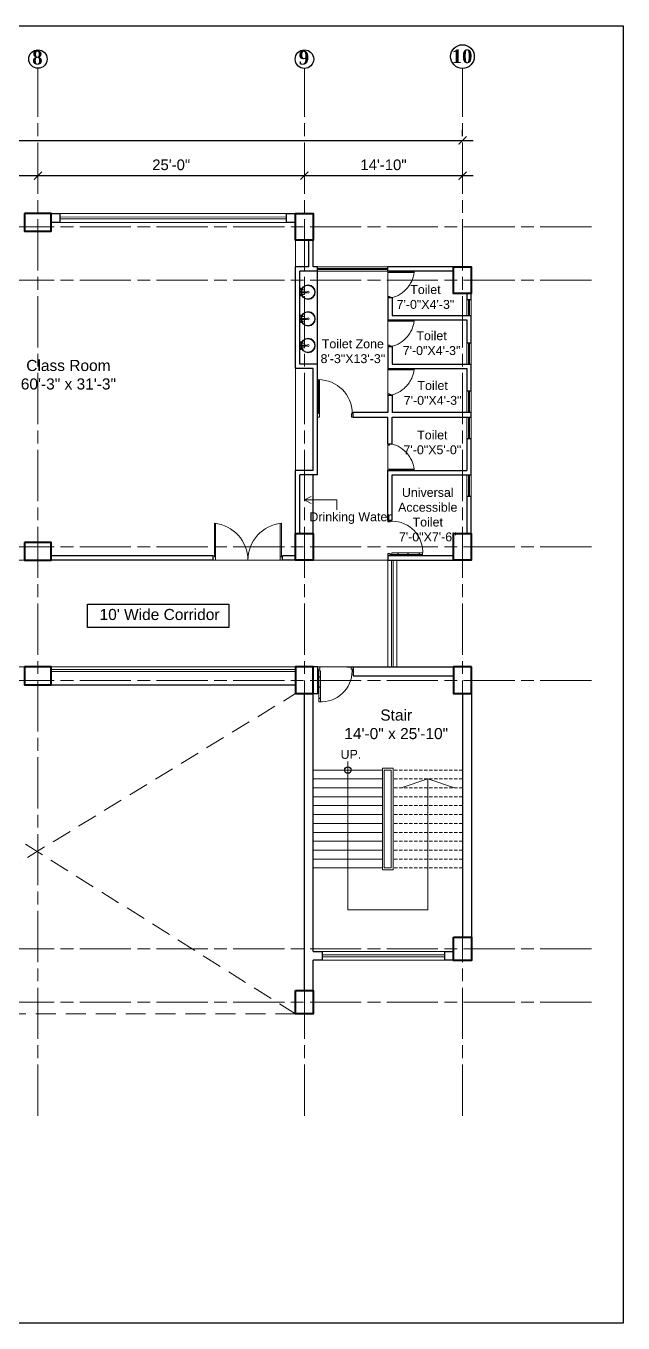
# Model space of a CAD drawing. Header units: inches. Extents: x -12 to 20935469, y -1604 to 24729220.
# Drawn here: x 20873871 to 20874543, y 24707850 to 24709308 of the extents above; entities that cross this region are included whole.
import ezdxf

# ---------------------------------------------------------------- set-up
doc = ezdxf.new("R2010")
doc.units = ezdxf.units.IN
doc.header["$LTSCALE"] = 0.03
doc.header["$MEASUREMENT"] = 0
doc.header["$PDMODE"] = 32
doc.header["$PDSIZE"] = 15
doc.linetypes.add('ACAD_ISO08W100', pattern=[36, 24, -3, 6, -3])
doc.linetypes.add('DASHED2', pattern=[0.375, 0.25, -0.125])
for name, color, linetype, lineweight in [('column', 1, 'Continuous', 40), ('Dim Line', 252, 'Continuous', 13), ('Door', 7, 'Continuous', 18), ('Dot', 253, 'Continuous', 0), ('Gas', 21, 'Continuous', 5), ('Glass Line', 252, 'Continuous', 9), ('Grid Line', 252, 'Continuous', 18), ('Hatch', 253, 'Continuous', 15), ('Main Wall', 7, 'Continuous', 30), ('RAIL', 23, 'Continuous', 13), ('STAIR', 46, 'Continuous', 15), ('TOILET FIXTURE', 142, 'Continuous', 5), ('wind.', 150, 'Continuous', 20)]:
    doc.layers.add(name, color=color, linetype=linetype, lineweight=lineweight)
doc.layers.add('TEXT', color=7, linetype='Continuous')
doc.styles.add('2', font='swisscl.ttf')
doc.styles.add('RomanS', font='arial.ttf', dxfattribs={"height": 12})
doc.styles.get("Standard").update_dxf_attribs({"font": 'timesbd.ttf'})
doc.dimstyles.new('Aec_Arch_I', dxfattribs={"dimscale": 96, "dimtxt": 12, "dimasz": 0.09375, "dimexe": 0.125, "dimexo": 0.125, "dimgap": 0.0625, "dimtad": 1, "dimdec": 0, "dimzin": 3, "dimdsep": 46, "dimlunit": 4, "dimtxsty": 'RomanS', "dimblk1": 'ARCHTICK', "dimblk2": 'ARCHTICK', "dimsah": 1, "dimcen": 0.09375, "dimdle": 0.125, "dimadec": 0, "dimazin": 0, "dimtfac": 0.75, "dimtdec": 0, "dimtmove": 2, "dimatfit": 3, "dimldrblk": 'ARCHTICK', "dimfxl": 1, "dimfrac": 1, "dimtolj": 1, "dimtzin": 0, "dimarcsym": 0})

# ---------------------------------------------------------------- blocks, each defined once
blk = doc.blocks.new('_ArchTick')
at = {"color": 0, "linetype": 'ByBlock', "lineweight": 35, "const_width": 0.15}
blk.add_lwpolyline([(-0.5, -0.5), (0.5, 0.5)], dxfattribs=at)
blk = doc.blocks.new('*D23')
at = {"layer": 'Defpoints', "color": 0, "transparency": 16777216}
for p in [(20832166.8, 24724578.2), (20832473.8, 24724578.2), (20832473.8, 24724578.2)]:
    blk.add_point(p, dxfattribs=at)
at = {"layer": 'Dim Line', "color": 0, "lineweight": -2, "transparency": 16777216}
for p, q in [((20832154.8, 24724578.2), (20832485.8, 24724578.2)), ((20832166.8, 24724566.2), (20832166.8, 24724566.2)), ((20832473.8, 24724566.2), (20832473.8, 24724566.2))]:
    blk.add_line(p, q, dxfattribs=at)
at = {"layer": 'Dim Line', "color": 0, "lineweight": -2, "transparency": 16777216, "xscale": 9, "yscale": 9, "zscale": 9, "rotation": 180}
blk.add_blockref('_ArchTick', (20832166.8, 24724578.2), dxfattribs=at)
at = {"layer": 'Dim Line', "color": 0, "lineweight": -2, "transparency": 16777216, "xscale": 9, "yscale": 9, "zscale": 9}
blk.add_blockref('_ArchTick', (20832473.8, 24724578.2), dxfattribs=at)
at = {"layer": 'Dim Line', "color": 0, "transparency": 16777216, "insert": (20832320.3, 24724590.3), "char_height": 12, "attachment_point": 5, "style": 'RomanS'}
blk.add_mtext('\\A1;25\'-7"', dxfattribs=at)
blk = doc.blocks.new('*D10')
at = {"layer": 'Defpoints', "color": 0, "transparency": 16777216}
for p in [(20832473.8, 24724578.2), (20832773.8, 24724578.2), (20832773.8, 24724578.2)]:
    blk.add_point(p, dxfattribs=at)
at = {"layer": 'Dim Line', "color": 0, "lineweight": -2, "transparency": 16777216}
blk.add_line((20832461.8, 24724578.2), (20832785.8, 24724578.2), dxfattribs=at)
at = {"layer": 'Dim Line', "color": 0, "lineweight": -2, "transparency": 16777216, "xscale": 9, "yscale": 9, "zscale": 9, "rotation": 180}
blk.add_blockref('_ArchTick', (20832473.8, 24724578.2), dxfattribs=at)
at = {"layer": 'Dim Line', "color": 0, "lineweight": -2, "transparency": 16777216, "xscale": 9, "yscale": 9, "zscale": 9}
blk.add_blockref('_ArchTick', (20832773.8, 24724578.2), dxfattribs=at)
at = {"layer": 'Dim Line', "color": 0, "transparency": 16777216, "insert": (20832623.8, 24724590.3), "char_height": 12, "attachment_point": 5, "style": 'RomanS'}
blk.add_mtext('\\A1;25\'-0"', dxfattribs=at)
blk = doc.blocks.new('*D11')
at = {"layer": 'Defpoints', "color": 0, "transparency": 16777216}
for p in [(20832773.8, 24724578.2), (20832951.8, 24724578.2), (20832951.8, 24724578.2)]:
    blk.add_point(p, dxfattribs=at)
at = {"layer": 'Dim Line', "color": 0, "lineweight": -2, "transparency": 16777216}
for p, q in [((20832761.8, 24724578.2), (20832963.8, 24724578.2)), ((20832951.8, 24724566.2), (20832951.8, 24724566.2))]:
    blk.add_line(p, q, dxfattribs=at)
at = {"layer": 'Dim Line', "color": 0, "lineweight": -2, "transparency": 16777216, "xscale": 9, "yscale": 9, "zscale": 9, "rotation": 180}
blk.add_blockref('_ArchTick', (20832773.8, 24724578.2), dxfattribs=at)
at = {"layer": 'Dim Line', "color": 0, "lineweight": -2, "transparency": 16777216, "xscale": 9, "yscale": 9, "zscale": 9}
blk.add_blockref('_ArchTick', (20832951.8, 24724578.2), dxfattribs=at)
at = {"layer": 'Dim Line', "color": 0, "transparency": 16777216, "insert": (20832862.8, 24724590.3), "char_height": 12, "attachment_point": 5, "style": 'RomanS'}
blk.add_mtext('\\A1;14\'-10"', dxfattribs=at)
blk = doc.blocks.new('*D13')
at = {"layer": 'Defpoints', "color": 0, "transparency": 16777216}
for p in [(20830948.3, 24724610.7), (20832951.8, 24724617.8), (20832951.8, 24724610.7)]:
    blk.add_point(p, dxfattribs=at)
at = {"layer": 'Dim Line', "color": 0, "lineweight": -2, "transparency": 16777216}
for p, q in [((20830948.3, 24724622.7), (20830948.3, 24724629.8)), ((20832951.8, 24724622.7), (20832951.8, 24724629.8)), ((20830936.3, 24724617.8), (20832963.8, 24724617.8))]:
    blk.add_line(p, q, dxfattribs=at)
at = {"layer": 'Dim Line', "color": 0, "lineweight": -2, "transparency": 16777216, "xscale": 9, "yscale": 9, "zscale": 9, "rotation": 180}
blk.add_blockref('_ArchTick', (20830948.3, 24724617.8), dxfattribs=at)
at = {"layer": 'Dim Line', "color": 0, "lineweight": -2, "transparency": 16777216, "xscale": 9, "yscale": 9, "zscale": 9}
blk.add_blockref('_ArchTick', (20832951.8, 24724617.8), dxfattribs=at)
at = {"layer": 'Dim Line', "color": 0, "transparency": 16777216, "insert": (20831950, 24724629.9), "char_height": 12, "attachment_point": 5, "style": 'RomanS'}
blk.add_mtext('\\A1;166\'-11"', dxfattribs=at)
blk = doc.blocks.new('Door_45')
at = {"layer": 'Door'}
for p, q in [((1.5, 5), (1.5, 44)), ((1.5, 40), (2.2, 40)), ((2.2, 40), (2.2, 39.5)), ((2.2, 39.5), (2.7, 39.5)), ((2.7, 39.5), (2.7, 40)), ((2.7, 40), (3.5, 40)), ((3.5, 44), (3.5, 5)), ((1.5, 25.8), (2.2, 25.8)), ((2.2, 25.8), (2.2, 25.3)), ((2.2, 25.3), (2.7, 25.3)), ((2.7, 25.8), (3.5, 25.8)), ((2.7, 25.3), (2.7, 25.8)), ((0, 0), (0, 5)), ((0, 5), (1.5, 5)), ((1.5, 12.6), (2.2, 12.6)), ((3.5, 5), (1.5, 5)), ((1.5, 5), (1.5, 3)), ((1.5, 3), (2.5, 3)), ((2.2, 12.6), (2.2, 13.1)), ((2.2, 13.1), (2.7, 13.1)), ((2.5, 3), (2.5, 0)), ((2.7, 13.1), (2.7, 12.6)), ((2.7, 12.6), (3.5, 12.6)), ((42.5, 3), (42.5, 0)), ((43.5, 3), (42.5, 3)), ((45, 5), (43.5, 5)), ((43.5, 5), (43.5, 3)), ((45, 0), (45, 5)), ((2.5, 0), (0, 0)), ((42.5, 0), (45, 0))]:
    blk.add_line(p, q, dxfattribs=at)
blk.add_arc((4.7, 5.3), 38.8, 359.6233, 94.6685, dxfattribs=at)
blk = doc.blocks.new('sssss-flat-876')
at = {"layer": 'Door', "linetype": 'Continuous', "ltscale": 3}
blk.add_line((3666.5, 84027.2), (3666.5, 84055.7), dxfattribs=at)
at = {"layer": 'Door', "linetype": 'Continuous', "ltscale": 3, "extrusion": (-7.21527e-09, -3.35624e-18, 1), "elevation": 0}
for points in [[(3666.5, 84057.2), (3666.5, 84055.7), (3668.4, 84055.7), (3668.4, 84056.5), (3670.2, 84056.5), (3670.2, 84057.2)], [(3668.4, 84055.7), (3696.2, 84055.7), (3696.2, 84056.5), (3668.4, 84056.5)]]:
    blk.add_lwpolyline(points, close=True, dxfattribs=at)
at = {"layer": 'Door', "linetype": 'Continuous', "ltscale": 3, "flags": 128}
blk.add_lwpolyline([(3670.2, 84027.2, 0.04096), (3675.5, 84028.9, 0.082496), (3684.9, 84034.8, 0.052187), (3689.7, 84040, 0.043988), (3692.9, 84045, 0.036571), (3694.8, 84049.6, 0.034751), (3695.9, 84054.2, 0.011435), (3696.2, 84055.7)], format="xyb", dxfattribs=at)
at = {"layer": 'Door', "linetype": 'Continuous', "ltscale": 3}
blk.add_lwpolyline([(3666.5, 84027.2), (3666.5, 84028.7), (3668.4, 84028.7), (3668.4, 84027.9), (3670.2, 84027.9), (3670.2, 84027.2)], close=True, dxfattribs=at)
blk = doc.blocks.new('7-flat-72')
at = {"layer": 'Glass Line', "color": 8, "ltscale": 20}
for p, q in [((-64478.7, 376960.5), (-64480.3, 376960.5)), ((-64480.3, 376959.5), (-64480.3, 376960.5)), ((-64480.3, 376959.5), (-64480.3, 376960.5)), ((-64478.7, 376959.5), (-64480.3, 376959.5)), ((-64480.3, 376959.1), (-64480.3, 376959.4)), ((-64478.7, 376959.4), (-64480.3, 376959.4)), ((-64478.7, 376959.1), (-64480.3, 376959.1)), ((-64480.2, 376959.4), (-64480.2, 376959.5)), ((-64480.1, 376959.5), (-64480.1, 376960.5)), ((-64479.9, 376959.5), (-64479.9, 376960.5)), ((-64479.5, 376959.5), (-64479.5, 376960.5)), ((-64479.1, 376959.5), (-64479.1, 376960.5)), ((-64478.9, 376959.5), (-64478.9, 376960.5)), ((-64478.9, 376959.4), (-64478.9, 376959.5)), ((-64478.8, 376959.5), (-64478.8, 376960.5)), ((-64478.7, 376959.5), (-64478.7, 376960.5)), ((-64478.7, 376959.1), (-64478.7, 376959.4)), ((-64475.1, 376959.4), (-64476.9, 376959.4)), ((-64476.9, 376959.1), (-64476.9, 376959.4)), ((-64475.1, 376959.1), (-64476.9, 376959.1)), ((-64476.6, 376959.4), (-64476.6, 376966.6)), ((-64475.5, 376966.6), (-64476.6, 376966.6)), ((-64475.5, 376959.4), (-64475.5, 376966.6)), ((-64475.1, 376959.1), (-64475.1, 376959.4)), ((-64473.3, 376960.5), (-64471.7, 376960.5)), ((-64473.3, 376959.5), (-64473.3, 376960.5)), ((-64473.3, 376959.5), (-64473.3, 376960.5)), ((-64473.3, 376959.5), (-64471.7, 376959.5)), ((-64473.3, 376959.1), (-64473.3, 376959.4)), ((-64473.3, 376959.4), (-64471.7, 376959.4)), ((-64473.3, 376959.1), (-64471.7, 376959.1)), ((-64473.1, 376959.5), (-64473.1, 376960.5)), ((-64473.1, 376959.4), (-64473.1, 376959.5)), ((-64472.9, 376959.5), (-64472.9, 376960.5)), ((-64472.5, 376959.5), (-64472.5, 376960.5)), ((-64472.1, 376959.5), (-64472.1, 376960.5)), ((-64471.9, 376959.5), (-64471.9, 376960.5)), ((-64471.9, 376959.4), (-64471.9, 376959.5)), ((-64471.8, 376959.5), (-64471.8, 376960.5)), ((-64471.7, 376959.5), (-64471.7, 376960.5)), ((-64471.7, 376959.1), (-64471.7, 376959.4))]:
    blk.add_line(p, q, dxfattribs=at)
blk.add_circle((-64476, 376968.4, 0), 1.08, dxfattribs=at)
for radius, start, end in [(8.1, 273.8334, 266.1883), (7.55, 274.115, 265.9068)]:
    blk.add_arc((-64476, 376968.4, 0), radius, start, end, dxfattribs=at)
blk = doc.blocks.new('SFSFSFS-flat-72')
at = {"layer": 'TOILET FIXTURE', "ltscale": 0.2}
blk.add_lwpolyline([(-3918.5, -3608.1), (-3918.5, -3602.7), (-3923.9, -3602.7), (-3923.9, -3608.1)], close=True, dxfattribs=at)
at = {"layer": 'TOILET FIXTURE', "ltscale": 20}
blk.add_blockref('7-flat-72', (60554.8, -380567.2), dxfattribs=at)
blk = doc.blocks.new('$D40')
at = {"layer": 'Door'}
for p, q in [((1, 4), (1, 42)), ((2, 0), (2, 42)), ((1, 5), (0, 5)), ((2, 0), (0, 0)), ((2, 4), (1, 4)), ((39, 4), (38, 4)), ((38, 4), (38, 0)), ((40, 0), (38, 0)), ((40, 5), (39, 5)), ((39, 5), (39, 4))]:
    blk.add_line(p, q, dxfattribs=at)
blk.add_arc((1, 4), 38, 0, 90, dxfattribs=at)
blk = doc.blocks.new('fff')
at = {"layer": 'Grid Line', "color": 252, "linetype": 'ACAD_ISO08W100', "lineweight": 9, "ltscale": 80, "true_color": 0x939598}
for p, q in [((20832473.8, 24723521.1), (20832473.8, 24724698.8)), ((20832773.8, 24723521.1), (20832773.8, 24724698.8)), ((20832951.8, 24723521.1), (20832951.8, 24724698.8)), ((20833096.9, 24724520.6), (20830726.1, 24724520.6)), ((20833096.9, 24724460.6), (20830726.1, 24724460.6)), ((20833096.9, 24724160.7), (20830726.1, 24724160.7)), ((20833096.9, 24724010.7), (20830726.1, 24724010.7)), ((20833096.9, 24723708.7), (20830726.1, 24723708.7)), ((20833096.9, 24723648.8), (20830726.1, 24723648.8))]:
    blk.add_line(p, q, dxfattribs=at)
at = {"layer": 'Dim Line'}
for base, p1, p2, picture, middle in [((20832951.7523, 24724617.8128), (20830948.3088, 24724610.7482), (20832951.7523, 24724610.7482), '*D13', (20831950.0306, 24724629.9397)), ((20832473.8, 24724578.2), (20832166.8, 24724578.2), (20832473.8, 24724578.2), '*D23', (20832320.3, 24724590.3)), ((20832773.8, 24724578.2), (20832473.8, 24724578.2), (20832773.8, 24724578.2), '*D10', (20832623.8, 24724590.3)), ((20832951.8, 24724578.2), (20832773.8, 24724578.2), (20832951.8, 24724578.2), '*D11', (20832862.8, 24724590.3))]:
    dim = blk.add_linear_dim(base=base, p1=p1, p2=p2, dimstyle='Aec_Arch_I', dxfattribs=at)
    dim.commit()
    dim.dimension.update_dxf_attribs({"geometry": picture, "text_midpoint": middle})

msp = doc.modelspace()

# ---------------------------------------------------------------- linework, layer by layer
for p, q in [((20874372.6, 24709037.4), (20874372.6, 24709037.4)), ((20874199.6, 24708928.1), (20874199.6, 24709032.4)), ((20874194.6, 24708737.5), (20874194.6, 24708803.5)), ((20874283.6, 24708712.7), (20874278.6, 24708712.7)), ((20874232.5, 24708587.5), (20874334.7, 24708587.5)), ((20873899.8, 24708567.5), (20874174.8, 24708567.5))]:
    msp.add_line(p, q)
msp.add_lwpolyline([(20874099.7, 24708632), (20873940.7, 24708632), (20873940.7, 24708658.1), (20874099.7, 24708658.1)], close=True)
msp.add_circle((20874233.7, 24708471.5), 3.61)
at = {"layer": 'column', "lineweight": 40, "ltscale": 20}
for points in [[(20873869.8, 24709097.4), (20873869.8, 24709077.4), (20873899.8, 24709077.4), (20873899.8, 24709097.4)], [(20874174.6, 24709097.4), (20874194.6, 24709097.4), (20874194.6, 24709067.4), (20874174.6, 24709067.4)], [(20874352.6, 24709037.4), (20874372.6, 24709037.4), (20874372.6, 24709007.4), (20874352.6, 24709007.4)], [(20873869.8, 24708727.5), (20873869.8, 24708707.5), (20873899.8, 24708707.5), (20873899.8, 24708727.5)], [(20874174.6, 24708737.5), (20874194.6, 24708737.5), (20874194.6, 24708707.5), (20874174.6, 24708707.5)], [(20874352.6, 24708737.5), (20874372.6, 24708737.5), (20874372.6, 24708707.5), (20874352.6, 24708707.5)], [(20873869.8, 24708587.5), (20873869.8, 24708567.5), (20873899.8, 24708567.5), (20873899.8, 24708587.5)], [(20874194.8, 24708587.5), (20874174.8, 24708587.5), (20874174.8, 24708557.5), (20874194.8, 24708557.5)], [(20874372.7, 24708587.5), (20874352.7, 24708587.5), (20874352.7, 24708557.5), (20874372.7, 24708557.5)], [(20874352.7, 24708283.5), (20874372.7, 24708283.5), (20874372.7, 24708257.5), (20874352.7, 24708257.5)], [(20874174.8, 24708223.5), (20874194.8, 24708223.5), (20874194.8, 24708197.5), (20874174.8, 24708197.5)]]:
    msp.add_lwpolyline(points, close=True, dxfattribs=at)
at = {"layer": 'Defpoints'}
msp.add_lwpolyline([(20872104.6, 24709308.2), (20874543.5, 24709308.2), (20874543.5, 24707849.7), (20872104.6, 24707849.7)], close=True, dxfattribs=at)
at = {"layer": 'Door'}
for p, q in [((20874083.5, 24708711.2), (20874083.5, 24708749.1)), ((20874084.8, 24708707.5), (20874084.8, 24708749.1)), ((20874157.6, 24708707.5), (20874157.6, 24708749.1)), ((20874158.9, 24708711.2), (20874158.9, 24708749.1)), ((20874083.5, 24708712.5), (20874082.2, 24708712.5)), ((20874084.8, 24708707.5), (20874082.2, 24708707.5)), ((20874084.8, 24708711.2), (20874083.5, 24708711.2)), ((20874157.6, 24708711.2), (20874158.9, 24708711.2)), ((20874157.6, 24708707.5), (20874160.2, 24708707.5)), ((20874158.9, 24708712.5), (20874160.2, 24708712.5))]:
    msp.add_line(p, q, dxfattribs=at)
for centre, start, end in [((20874078.9, 24708707.1), 0.5906, 83.7783), ((20874163.4, 24708707.1), 96.2217, 179.4094)]:
    msp.add_arc(centre, 42.3, start, end, dxfattribs=at)
at = {"layer": 'Dot', "color": 0, "linetype": 'DASHED2', "lineweight": 20, "ltscale": 3000}
for p, q in [((20873584.9, 24708567.5), (20874174.8, 24708197.5)), ((20873584.9, 24708197.5), (20874174.8, 24708557.5)), ((20874174.8, 24708197.5), (20873584.9, 24708197.5))]:
    msp.add_line(p, q, dxfattribs=at)
at = {"layer": 'Gas', "color": 0, "lineweight": 5}
for points in [[(20874272.6, 24708473.5), (20874284.6, 24708473.5), (20874284.6, 24708359.5), (20874272.6, 24708359.5)], [(20874274.6, 24708471.5), (20874282.6, 24708471.5), (20874282.6, 24708361.5), (20874274.6, 24708361.5)]]:
    msp.add_lwpolyline(points, close=True, dxfattribs=at)
at = {"layer": 'Hatch', "lineweight": 5}
for p, q in [((20874174.6, 24709037.4), (20874174.6, 24709067.3)), ((20874174.6, 24708808.5), (20874174.6, 24708923.1))]:
    msp.add_line(p, q, dxfattribs=at)
msp.add_lwpolyline([(20872443.3, 24708587.5), (20872443.3, 24708707.8), (20873265.1, 24708707.5), (20873265.1, 24709022.4), (20873444.8, 24709022.5), (20873444.8, 24708707.5), (20874278.6, 24708707.5), (20874278.6, 24708587.5), (20873567.9, 24708587.5), (20873567.9, 24708446.3), (20873265.1, 24708446.3), (20873265.1, 24708587.5)], close=True, dxfattribs=at)
at = {"layer": 'Main Wall', "lineweight": 30}
for p, q in [((20874164.6, 24709097.4), (20874174.6, 24709097.4)), ((20874164.6, 24709087.4), (20874164.6, 24709097.4)), ((20874174.6, 24709087.4), (20874164.6, 24709087.4)), ((20874189.6, 24709037.4), (20874189.6, 24709067.4)), ((20874194.6, 24709037.4), (20874194.6, 24709067.4)), ((20874174.6, 24708923.1), (20874174.6, 24709037.4)), ((20874189.6, 24709037.4), (20874174.6, 24709037.4)), ((20874199.6, 24709037.4), (20874194.6, 24709037.4)), ((20874199.6, 24709032.4), (20874199.6, 24709037.4)), ((20874352.6, 24709037.4), (20874278.6, 24709037.4)), ((20874278.6, 24709032.4), (20874278.6, 24709037.4)), ((20874179.6, 24708928.1), (20874179.6, 24709032.4)), ((20874199.6, 24709032.4), (20874179.6, 24709032.4)), ((20874352.6, 24709032.4), (20874278.6, 24709032.4)), ((20874372.6, 24709000.7), (20874372.6, 24709007.4)), ((20874283.6, 24709002.4), (20874278.6, 24709002.4)), ((20874283.6, 24709002.4), (20874283.6, 24708982.7)), ((20874278.6, 24708977.7), (20874367.6, 24708977.7)), ((20874283.6, 24708982.7), (20874372.6, 24708982.7)), ((20874372.6, 24708952.1), (20874372.6, 24708982.7)), ((20874278.6, 24708947.7), (20874283.6, 24708947.7)), ((20874283.6, 24708947.7), (20874283.6, 24708928.1)), ((20874194.6, 24708923.1), (20874174.6, 24708923.1)), ((20874199.6, 24708928.1), (20874179.6, 24708928.1)), ((20874194.6, 24708808.5), (20874194.6, 24708923.1)), ((20874199.6, 24708873.5), (20874199.6, 24708928.1)), ((20874278.6, 24708923.1), (20874367.6, 24708923.1)), ((20874283.6, 24708928.1), (20874372.6, 24708928.1)), ((20874367.6, 24708923.1), (20874367.6, 24708897.5)), ((20874372.6, 24708897.5), (20874372.6, 24708928.1)), ((20874278.6, 24708893.1), (20874283.6, 24708893.1)), ((20874372.6, 24708897.5), (20874367.6, 24708897.5)), ((20874199.6, 24708803.5), (20874199.6, 24708873.5)), ((20874239.6, 24708868.5), (20874239.6, 24708873.5)), ((20874372.6, 24708873.5), (20874283.6, 24708873.5)), ((20874372.6, 24708868.5), (20874372.6, 24708873.5)), ((20874239.6, 24708868.5), (20874278.6, 24708868.5)), ((20874278.6, 24708838.5), (20874278.6, 24708868.5)), ((20874283.6, 24708868.5), (20874372.6, 24708868.5)), ((20874283.6, 24708838.5), (20874283.6, 24708868.5)), ((20874367.6, 24708844.5), (20874372.6, 24708844.5)), ((20874367.6, 24708844.5), (20874367.6, 24708808.5)), ((20874372.6, 24708803.5), (20874372.6, 24708844.5)), ((20874278.6, 24708838.5), (20874283.6, 24708838.5)), ((20874174.6, 24708737.5), (20874174.6, 24708808.5)), ((20874194.6, 24708808.5), (20874174.6, 24708808.5)), ((20874179.6, 24708737.5), (20874179.6, 24708803.5)), ((20874199.6, 24708803.5), (20874179.6, 24708803.5)), ((20874278.6, 24708752.7), (20874278.6, 24708808.5)), ((20874278.6, 24708808.5), (20874367.6, 24708808.5)), ((20874283.6, 24708752.7), (20874283.6, 24708803.5)), ((20874283.6, 24708803.5), (20874372.6, 24708803.5)), ((20874367.6, 24708779.5), (20874367.6, 24708737.5)), ((20874367.6, 24708779.5), (20874372.6, 24708779.5)), ((20874372.6, 24708737.5), (20874372.6, 24708779.5)), ((20874278.6, 24708752.7), (20874283.6, 24708752.7)), ((20874278.6, 24708712.7), (20874352.6, 24708712.7)), ((20874278.6, 24708712.7), (20874278.6, 24708707.6)), ((20874082.2, 24708712.5), (20873899.8, 24708712.5)), ((20874082.2, 24708707.5), (20873899.8, 24708707.5)), ((20874082.2, 24708707.5), (20874082.2, 24708712.5)), ((20874174.6, 24708712.5), (20874160.2, 24708712.5)), ((20874160.2, 24708707.5), (20874160.2, 24708712.5)), ((20874174.8, 24708707.5), (20874160.2, 24708707.5)), ((20874278.6, 24708707.6), (20874352.6, 24708707.6)), ((20874184.8, 24708587.5), (20874194.8, 24708587.5)), ((20874199.8, 24708587.5), (20874194.8, 24708587.5)), ((20874199.8, 24708557.5), (20874199.8, 24708587.5)), ((20874239.8, 24708587.5), (20874352.7, 24708587.5)), ((20874239.8, 24708587.5), (20874239.8, 24708577.5)), ((20874239.8, 24708577.5), (20874352.7, 24708577.5)), ((20874184.8, 24708223.5), (20874184.8, 24708557.5)), ((20874194.8, 24708267.6), (20874194.8, 24708557.5)), ((20874194.8, 24708557.5), (20874199.8, 24708557.5)), ((20874362.7, 24708557.5), (20874362.7, 24708283.5)), ((20874372.7, 24708557.5), (20874372.7, 24708283.5)), ((20874204.8, 24708267.6), (20874204.8, 24708257.6)), ((20874194.8, 24708223.5), (20874194.8, 24708257.6))]:
    msp.add_line(p, q, dxfattribs=at)
for points in [[(20873899.6, 24709097.4), (20873909.6, 24709097.4), (20873909.6, 24709087.4), (20873899.6, 24709087.4)], [(20874367.6, 24709007.4), (20874367.6, 24709000.7)], [(20874278.6, 24709002.4), (20874278.6, 24708977.7)], [(20874367.6, 24709000.7), (20874372.6, 24709000.7)], [(20874367.6, 24708977.7), (20874367.6, 24708952.1)], [(20874278.6, 24708947.7), (20874278.6, 24708923.1)], [(20874367.6, 24708952.1), (20874372.6, 24708952.1)], [(20874278.6, 24708893.1), (20874278.6, 24708873.5)], [(20874283.6, 24708893.1), (20874283.6, 24708873.5)], [(20874278.6, 24708873.5), (20874239.6, 24708873.5)], [(20874194.8, 24708267.6), (20874204.8, 24708267.6)], [(20874352.7, 24708257.6), (20874342.7, 24708257.6), (20874342.7, 24708267.6), (20874352.7, 24708267.6)], [(20874204.8, 24708257.6), (20874194.8, 24708257.6)]]:
    msp.add_lwpolyline(points, dxfattribs=at)
at = {"layer": 'RAIL', "lineweight": 9}
for p, q in [((20874233.7, 24708481.2), (20874233.7, 24708314.5)), ((20874194.6, 24708451.5), (20874272.6, 24708451.5)), ((20874293.6, 24708451.5), (20874323.6, 24708461.5)), ((20874323.6, 24708314.5), (20874323.6, 24708461.5)), ((20874323.6, 24708461.5), (20874353.6, 24708451.5)), ((20874233.7, 24708314.5), (20874323.6, 24708314.5))]:
    msp.add_line(p, q, dxfattribs=at)
at = {"layer": 'STAIR', "color": 253, "lineweight": 5}
for p, q in [((20874185, 24708775.2), (20874192.3, 24708779.2)), ((20874185, 24708775.2), (20874221.3, 24708775.2)), ((20874185, 24708775.2), (20874192.3, 24708771.2)), ((20874221.3, 24708775.2), (20874221.3, 24708764))]:
    msp.add_line(p, q, dxfattribs=at)
at = {"layer": 'STAIR', "color": 32, "lineweight": 5}
for p, q in [((20874272.6, 24708471.5), (20874194.6, 24708471.5)), ((20874272.6, 24708461.5), (20874194.6, 24708461.5)), ((20874254.6, 24708451.5), (20874194.6, 24708451.5)), ((20874272.6, 24708441.5), (20874194.6, 24708441.5)), ((20874272.6, 24708431.5), (20874194.6, 24708431.5)), ((20874272.6, 24708421.5), (20874194.6, 24708421.5)), ((20874272.6, 24708411.5), (20874194.6, 24708411.5)), ((20874272.6, 24708401.5), (20874194.6, 24708401.5)), ((20874272.6, 24708391.5), (20874194.6, 24708391.5)), ((20874272.6, 24708381.5), (20874194.6, 24708381.5)), ((20874272.6, 24708371.5), (20874194.6, 24708371.5)), ((20874272.6, 24708361.5), (20874194.6, 24708361.5))]:
    msp.add_line(p, q, dxfattribs=at)
at = {"layer": 'STAIR', "color": 32, "linetype": 'DASHED2', "lineweight": 5, "ltscale": 500}
for p, q in [((20874362.6, 24708471.5), (20874284.6, 24708471.5)), ((20874362.6, 24708461.5), (20874284.6, 24708461.5)), ((20874362.6, 24708451.5), (20874284.6, 24708451.5)), ((20874362.6, 24708441.5), (20874284.6, 24708441.5)), ((20874362.6, 24708431.5), (20874284.6, 24708431.5)), ((20874362.6, 24708421.5), (20874284.6, 24708421.5)), ((20874362.6, 24708411.5), (20874284.6, 24708411.5)), ((20874362.6, 24708401.5), (20874284.6, 24708401.5)), ((20874362.6, 24708391.5), (20874284.6, 24708391.5)), ((20874362.6, 24708381.5), (20874284.6, 24708381.5)), ((20874362.6, 24708371.5), (20874284.6, 24708371.5)), ((20874362.6, 24708361.5), (20874284.6, 24708361.5))]:
    msp.add_line(p, q, dxfattribs=at)
at = {"layer": 'TEXT'}
for centre, radius in [((20874362.7, 24709273.8), 13.3), ((20873884.8, 24709271), 10.4), ((20874184.8, 24709270.9), 10.4)]:
    msp.add_circle(centre, radius, dxfattribs=at)
at = {"layer": 'wind.', "lineweight": 5}
for p, q in [((20873909.6, 24709097.4), (20874164.6, 24709097.4)), ((20873909.6, 24709093.4), (20874164.6, 24709093.5)), ((20873909.6, 24709091.4), (20874164.6, 24709091.5)), ((20873909.6, 24709087.4), (20874164.6, 24709087.4)), ((20874278.6, 24709037.4), (20874199.6, 24709037.4)), ((20874278.6, 24709035.4), (20874199.6, 24709035.4)), ((20874278.6, 24709034.4), (20874199.6, 24709034.4)), ((20874278.6, 24709032.4), (20874199.6, 24709032.4)), ((20874367.6, 24708982.7), (20874367.6, 24709000.7)), ((20874369.6, 24708982.7), (20874369.6, 24709000.7)), ((20874370.6, 24708982.7), (20874370.6, 24709000.7)), ((20874372.6, 24708982.7), (20874372.6, 24709000.7)), ((20874367.6, 24708928.1), (20874367.6, 24708952.1)), ((20874369.6, 24708928.1), (20874369.6, 24708952.1)), ((20874370.6, 24708928.1), (20874370.6, 24708952.1)), ((20874372.6, 24708928.1), (20874372.6, 24708952.1)), ((20874367.6, 24708873.5), (20874367.6, 24708897.5)), ((20874369.6, 24708873.5), (20874369.6, 24708897.5)), ((20874370.6, 24708873.5), (20874370.6, 24708897.5)), ((20874372.6, 24708873.5), (20874372.6, 24708897.5)), ((20874367.6, 24708844.5), (20874367.6, 24708868.5)), ((20874369.6, 24708844.5), (20874369.6, 24708868.5)), ((20874370.6, 24708844.5), (20874370.6, 24708868.5)), ((20874372.6, 24708844.5), (20874372.6, 24708868.5)), ((20874367.6, 24708779.5), (20874367.6, 24708803.5)), ((20874369.6, 24708779.5), (20874369.6, 24708803.5)), ((20874370.6, 24708779.5), (20874370.6, 24708803.5)), ((20874372.6, 24708779.5), (20874372.6, 24708803.5)), ((20874278.8, 24708587.5), (20874278.8, 24708707.6)), ((20874282.8, 24708587.5), (20874282.8, 24708707.6)), ((20874284.8, 24708587.5), (20874284.8, 24708707.6)), ((20874288.8, 24708587.5), (20874288.8, 24708707.6)), ((20873899.8, 24708584.5), (20874174.8, 24708584.5)), ((20873899.8, 24708582.5), (20874174.8, 24708582.5)), ((20874342.7, 24708267.6), (20874204.8, 24708267.6)), ((20874342.7, 24708263.6), (20874204.8, 24708263.6)), ((20874342.7, 24708261.6), (20874204.8, 24708261.6)), ((20874342.7, 24708257.6), (20874204.8, 24708257.6))]:
    msp.add_line(p, q, dxfattribs=at)

# ---------------------------------------------------------------- block references
msp.add_blockref('fff', (41411, -15438.3))
at = {"layer": 'Door', "ltscale": 20}
for p in [(20870612.1, 24624975.2), (20870612.1, 24624920.5), (20870612.1, 24624865.9)]:
    msp.add_blockref('sssss-flat-876', p, dxfattribs=at)
at = {"layer": 'Door'}
msp.add_blockref('$D40', (20874199.6, 24708868.5), dxfattribs=at)
at = {"layer": 'Door', "ltscale": 20, "xscale": -1, "rotation": 180}
msp.add_blockref('sssss-flat-876', (20870612.1, 24792865.7), dxfattribs=at)
at = {"layer": 'Door', "color": 250, "ltscale": 20, "xscale": -0.8888888888759539, "yscale": 0.8888888888759539, "zscale": 0.8888888888759539}
for p, rotation in [((20874278.7, 24708712.7), 270), ((20874199.8, 24708587.5), 180)]:
    msp.add_blockref('Door_45', p, dxfattribs=dict(at, rotation=rotation))
at = {"layer": 'TOILET FIXTURE', "ltscale": 20, "xscale": -1, "rotation": 270}
for p in [(20877787.7, 24712930.1), (20877787.7, 24712900.1), (20877787.7, 24712870.1)]:
    msp.add_blockref('SFSFSFS-flat-72', p, dxfattribs=at)

# ---------------------------------------------------------------- texts
at = {"layer": 'TEXT', "char_height": 15.44, "width": 227.458, "attachment_point": 8, "rotation": 0}
for s, insert in [('\\A1;10', (20874362.2, 24709266.2)), ('\\A1;8', (20873884.2, 24709264.7)), ('\\A1;9', (20874184.2, 24709264.6))]:
    msp.add_mtext(s, dxfattribs=dict(at, insert=insert))
at = {"layer": 'TEXT', "color": 30, "lineweight": 5, "ltscale": 20, "attachment_point": 2, "style": '2'}
for s, width, gutter_width, insert, char_height in [('{\\fArial|b0|i0|c0|p34;\\C0;Toilet \\P7\'-0"X4\'-3"}', 104.76, 0.5, (20874321, 24709016.8), 10), ('{\\fArial|b0|i0|c0|p34;\\C0;Toilet \\P7\'-0"X4\'-3"}', 104.76, 0.5, (20874327.9, 24708964.9), 10), ('{\\fArial|b0|i0|c0|p34;\\C0;Toilet Zone\\P8\'-3"X13\'-3"}', 104.76, 0.5, (20874239.3, 24708955.8), 10), ('\\pxsm1;{\\fArial|b0|i0|c0|p34;\\C0;Class Room \\P60\'-3" x 31\'-3" }', 145.175, 0.75, (20873919.1, 24708932.7), 12.476), ('{\\fArial|b0|i0|c0|p34;\\C0;Toilet \\P7\'-0"X4\'-3"}', 104.76, 0.5, (20874329.1, 24708908.9), 10), ('{\\fArial|b0|i0|c0|p34;\\C0;Toilet \\P7\'-0"X5\'-0"}', 104.76, 0.5, (20874328.8, 24708853.3), 10), ('{\\fArial|b0|i0|c0|p34;\\C0;Universal Accessible Toilet\\P7\'-0"X7\'-6"}', 88.036, 0.35, (20874323.6, 24708788.7), 10), ('\\pxsm1;{\\fArial|b0|i0|c0|p34;\\C0;Drinking Water }', 88.563, 0.282, (20874236.6, 24708761.3), 10), ("\\pxsm1,qc;{\\fArial|b0|i0|c0|p34;\\C0;10' Wide Corridor}", 227.89, 0.75, (20874021.7, 24708652.7), 12.476), ('\\pxsm1;{\\fArial|b0|i0|c0|p34;\\C0;Stair\\P14\'-0" x 25\'-10"  }', 114.807, 0.282, (20874288.1, 24708539.6), 12.476), ('{\\fArial|b0|i0|c0|p34;\\C0;UP.}', 104.76, 0.5, (20874237.1, 24708494.2), 10)]:
    msp.add_mtext_dynamic_manual_height_columns(s, width=width, gutter_width=gutter_width, heights=[0], dxfattribs=dict(at, insert=insert, char_height=char_height))

doc.saveas('drawing.dxf')
